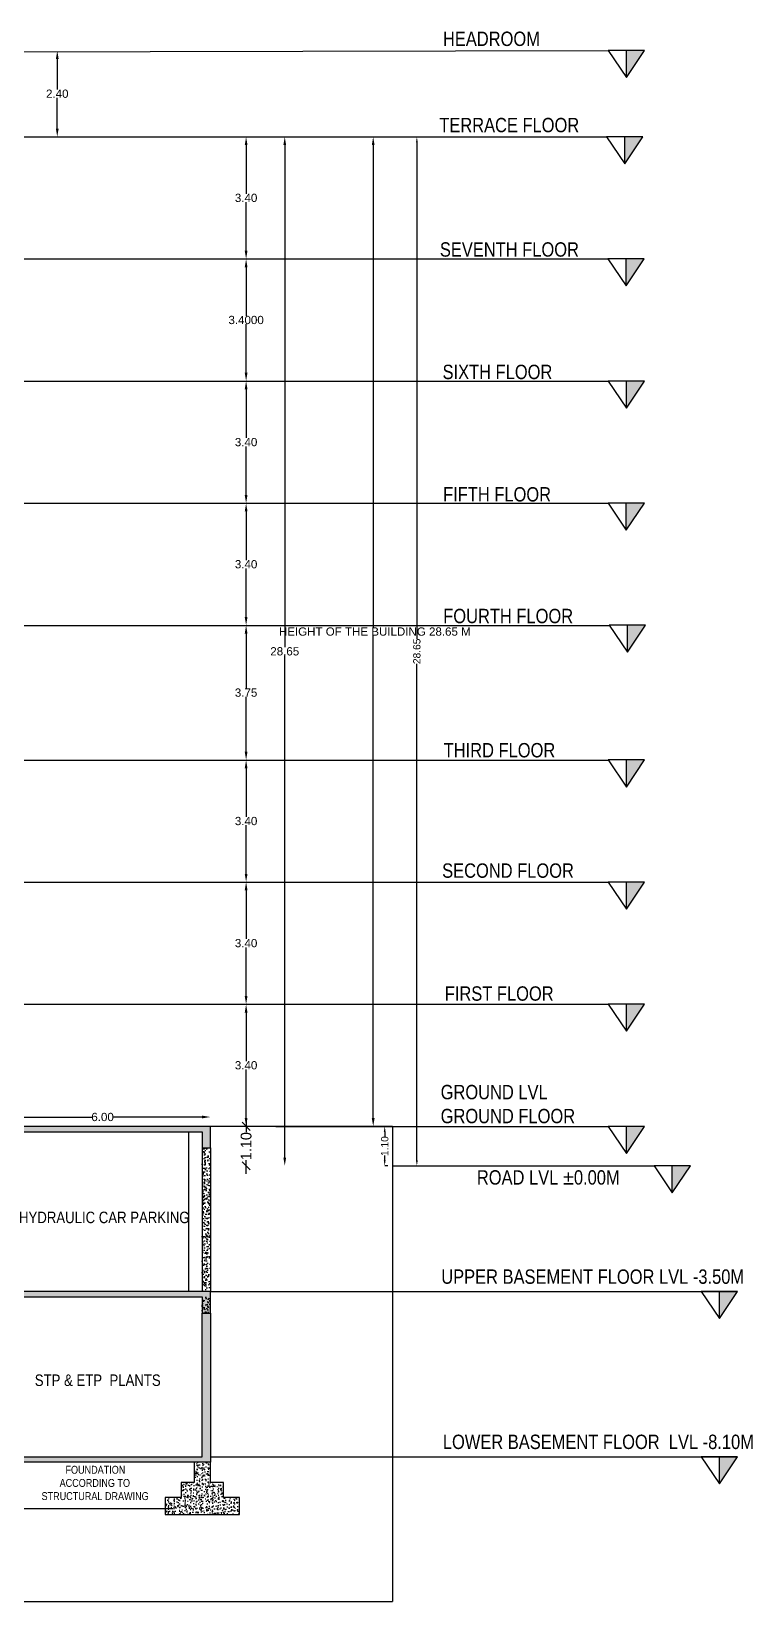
# Model space of a CAD drawing. Header units: metres. Extents: x -38 to 401, y 28 to 287.
# Drawn here: x 380.94 to 401, y 232.93 to 276.65 of the extents above; entities that cross this region are included whole.
import ezdxf

# ---------------------------------------------------------------- set-up
doc = ezdxf.new("R2010")
doc.units = ezdxf.units.M
doc.layers.add('BLK_1_HT_OF_BLDG', color=4, linetype='Continuous', lineweight=30)
doc.layers.add('BLK_1_PLINTH_HEIGHT', color=4, linetype='Continuous', lineweight=30)
doc.styles.get("Standard").update_dxf_attribs({"font": 'arial.ttf'})
doc.styles.add('UNCO', font='CALIST.TTF', dxfattribs={"height": 0.23})
doc.dimstyles.get("Standard").update_dxf_attribs({"dimtxt": 0.18, "dimasz": 0.18, "dimexe": 0.18, "dimexo": 0.0625, "dimgap": 0.09, "dimtad": 0, "dimtih": 1, "dimtoh": 1, "dimdec": 4, "dimzin": 0, "dimdsep": 46, "dimtxsty": 'Standard', "dimcen": 0.09, "dimadec": 0, "dimazin": 0, "dimtfac": 1, "dimtdec": 4, "dimtofl": 0, "dimtmove": 0, "dimatfit": 3, "dimfxl": 0, "dimtolj": 1, "dimtzin": 0, "dimarcsym": 0})
doc.dimstyles.new('STANDARD$0', dxfattribs={"dimtxt": 7, "dimasz": 3, "dimexe": 3, "dimexo": 1, "dimgap": 1.5, "dimtad": 1, "dimdec": 1, "dimzin": 1, "dimdsep": 46, "dimlunit": 4, "dimtxsty": 'Standard', "dimblk": 'OBLIQUE', "dimcen": 0.09375, "dimdle": 1, "dimclrd": 8, "dimclre": 8, "dimclrt": 7, "dimadec": 1, "dimazin": 0, "dimtfac": 1, "dimtdec": 1, "dimtix": 1, "dimtmove": 2, "dimatfit": 3, "dimldrblk": 'ARCHTICK', "dimfxl": 0, "dimfrac": 2, "dimtolj": 1, "dimtzin": 0, "dimarcsym": 0})

# ---------------------------------------------------------------- blocks, each defined once
blk = doc.blocks.new('*D100')
at = {"color": 0, "lineweight": -2}
for p, q in [((386.911, 249.336), (386.911, 247.983)), ((386.911, 246.396), (386.911, 247.748))]:
    blk.add_line(p, q, dxfattribs=at)
at = {"color": 0}
for points in [[(386.873, 249.336), (386.95, 249.336), (386.911, 249.566)], [(386.873, 246.396), (386.95, 246.396), (386.911, 246.166)]]:
    blk.add_solid(points, dxfattribs=at)
at = {"layer": 'Defpoints', "color": 0}
for p in [(386.306, 249.566), (386.911, 249.566), (386.306, 246.166)]:
    blk.add_point(p, dxfattribs=at)
at = {"color": 0, "lineweight": 25, "insert": (386.911, 247.866), "char_height": 0.23, "attachment_point": 5}
blk.add_mtext('\\A1;3.40', dxfattribs=at)
blk = doc.blocks.new('*D101')
at = {"color": 0, "lineweight": -2}
for p, q in [((386.911, 252.736), (386.911, 251.383)), ((386.911, 249.796), (386.911, 251.148))]:
    blk.add_line(p, q, dxfattribs=at)
at = {"color": 0}
for points in [[(386.873, 252.736), (386.95, 252.736), (386.911, 252.966)], [(386.873, 249.796), (386.95, 249.796), (386.911, 249.566)]]:
    blk.add_solid(points, dxfattribs=at)
at = {"layer": 'Defpoints', "color": 0}
for p in [(386.306, 252.966), (386.911, 252.966), (386.306, 249.566)]:
    blk.add_point(p, dxfattribs=at)
at = {"color": 0, "lineweight": 25, "insert": (386.911, 251.266), "char_height": 0.23, "attachment_point": 5}
blk.add_mtext('\\A1;3.40', dxfattribs=at)
blk = doc.blocks.new('*D102')
at = {"color": 0, "lineweight": -2}
for p, q in [((386.911, 256.136), (386.911, 254.783)), ((386.911, 253.196), (386.911, 254.548))]:
    blk.add_line(p, q, dxfattribs=at)
at = {"color": 0}
for points in [[(386.873, 256.136), (386.95, 256.136), (386.911, 256.366)], [(386.873, 253.196), (386.95, 253.196), (386.911, 252.966)]]:
    blk.add_solid(points, dxfattribs=at)
at = {"layer": 'Defpoints', "color": 0}
for p in [(386.306, 256.366), (386.911, 256.366), (386.306, 252.966)]:
    blk.add_point(p, dxfattribs=at)
at = {"color": 0, "lineweight": 25, "insert": (386.911, 254.666), "char_height": 0.23, "attachment_point": 5}
blk.add_mtext('\\A1;3.40', dxfattribs=at)
blk = doc.blocks.new('*D103')
at = {"color": 0, "lineweight": -2}
for p, q in [((386.911, 259.886), (386.911, 258.358)), ((386.911, 256.596), (386.911, 258.123))]:
    blk.add_line(p, q, dxfattribs=at)
at = {"color": 0}
for points in [[(386.873, 259.886), (386.95, 259.886), (386.911, 260.116)], [(386.873, 256.596), (386.95, 256.596), (386.911, 256.366)]]:
    blk.add_solid(points, dxfattribs=at)
at = {"layer": 'Defpoints', "color": 0}
for p in [(386.306, 260.116), (386.911, 260.116), (386.306, 256.366)]:
    blk.add_point(p, dxfattribs=at)
at = {"color": 0, "lineweight": 25, "insert": (386.911, 258.241), "char_height": 0.23, "attachment_point": 5}
blk.add_mtext('\\A1;3.75', dxfattribs=at)
blk = doc.blocks.new('*D104')
at = {"color": 0, "lineweight": -2}
for p, q in [((386.911, 263.286), (386.911, 261.933)), ((386.911, 260.346), (386.911, 261.698))]:
    blk.add_line(p, q, dxfattribs=at)
at = {"color": 0}
for points in [[(386.873, 263.286), (386.95, 263.286), (386.911, 263.516)], [(386.873, 260.346), (386.95, 260.346), (386.911, 260.116)]]:
    blk.add_solid(points, dxfattribs=at)
at = {"layer": 'Defpoints', "color": 0}
for p in [(386.306, 263.516), (386.911, 263.516), (386.306, 260.116)]:
    blk.add_point(p, dxfattribs=at)
at = {"color": 0, "lineweight": 25, "insert": (386.911, 261.816), "char_height": 0.23, "attachment_point": 5}
blk.add_mtext('\\A1;3.40', dxfattribs=at)
blk = doc.blocks.new('*D105')
at = {"color": 0, "lineweight": -2}
for p, q in [((386.911, 266.686), (386.911, 265.333)), ((386.911, 263.746), (386.911, 265.098))]:
    blk.add_line(p, q, dxfattribs=at)
at = {"color": 0}
for points in [[(386.873, 266.686), (386.95, 266.686), (386.911, 266.916)], [(386.873, 263.746), (386.95, 263.746), (386.911, 263.516)]]:
    blk.add_solid(points, dxfattribs=at)
at = {"layer": 'Defpoints', "color": 0}
for p in [(386.306, 266.916), (386.911, 266.916), (386.306, 263.516)]:
    blk.add_point(p, dxfattribs=at)
at = {"color": 0, "lineweight": 25, "insert": (386.911, 265.216), "char_height": 0.23, "attachment_point": 5}
blk.add_mtext('\\A1;3.40', dxfattribs=at)
blk = doc.blocks.new('*D106')
at = {"color": 0, "lineweight": -2}
for p, q in [((386.911, 270.086), (386.911, 268.733)), ((386.911, 267.146), (386.911, 268.498))]:
    blk.add_line(p, q, dxfattribs=at)
at = {"color": 0}
for points in [[(386.873, 270.086), (386.95, 270.086), (386.911, 270.316)], [(386.873, 267.146), (386.95, 267.146), (386.911, 266.916)]]:
    blk.add_solid(points, dxfattribs=at)
at = {"layer": 'Defpoints', "color": 0}
for p in [(386.306, 270.316), (386.911, 270.316), (386.306, 266.916)]:
    blk.add_point(p, dxfattribs=at)
at = {"color": 0, "lineweight": 25, "insert": (386.911, 268.616), "char_height": 0.23, "attachment_point": 5}
blk.add_mtext('\\A1;3.4000', dxfattribs=at)
blk = doc.blocks.new('*D107')
at = {"color": 0, "lineweight": -2}
for p, q in [((386.911, 273.486), (386.911, 272.133)), ((386.911, 270.546), (386.911, 271.898))]:
    blk.add_line(p, q, dxfattribs=at)
at = {"color": 0}
for points in [[(386.873, 273.486), (386.95, 273.486), (386.911, 273.716)], [(386.873, 270.546), (386.95, 270.546), (386.911, 270.316)]]:
    blk.add_solid(points, dxfattribs=at)
at = {"layer": 'Defpoints', "color": 0}
for p in [(386.306, 273.716), (386.911, 273.716), (386.306, 270.316)]:
    blk.add_point(p, dxfattribs=at)
at = {"color": 0, "lineweight": 25, "insert": (386.911, 272.016), "char_height": 0.23, "attachment_point": 5}
blk.add_mtext('\\A1;3.40', dxfattribs=at)
blk = doc.blocks.new('*D110')
at = {"color": 0, "lineweight": -2}
for p, q in [((381.656, 275.886), (381.656, 275.033)), ((381.656, 273.946), (381.656, 274.798))]:
    blk.add_line(p, q, dxfattribs=at)
at = {"color": 0}
for points in [[(381.618, 275.886), (381.695, 275.886), (381.656, 276.116)], [(381.618, 273.946), (381.695, 273.946), (381.656, 273.716)]]:
    blk.add_solid(points, dxfattribs=at)
at = {"layer": 'Defpoints', "color": 0}
for p in [(381.315, 276.116), (381.656, 276.116), (381.315, 273.716)]:
    blk.add_point(p, dxfattribs=at)
at = {"color": 0, "lineweight": 25, "insert": (381.656, 274.916), "char_height": 0.23, "attachment_point": 5}
blk.add_mtext('\\A1;2.40', dxfattribs=at)
blk = doc.blocks.new('*D114')
at = {"color": 0, "lineweight": -2}
for p, q in [((380.147, 246.426), (382.618, 246.426)), ((385.687, 246.426), (383.216, 246.426))]:
    blk.add_line(p, q, dxfattribs=at)
at = {"color": 0}
for points in [[(380.147, 246.464), (380.147, 246.388), (379.917, 246.426)], [(385.687, 246.464), (385.687, 246.388), (385.917, 246.426)]]:
    blk.add_solid(points, dxfattribs=at)
at = {"layer": 'Defpoints', "color": 0}
for p in [(379.917, 246.166), (385.917, 246.426), (385.917, 246.166)]:
    blk.add_point(p, dxfattribs=at)
at = {"color": 0, "lineweight": 25, "insert": (382.917, 246.426), "char_height": 0.23, "attachment_point": 5}
blk.add_mtext('\\A1;6.00', dxfattribs=at)
blk = doc.blocks.new('EER')
h = blk.add_hatch(color=4)
h.dxf.hatch_style = 1
h.paths.add_polyline_path([(332.27, -89.71), (332.523, -89.71), (332.27, -90.086)])
blk.add_line((332.27, -90.086), (332.27, -89.71))
blk.add_lwpolyline([(332.016, -89.71), (332.27, -90.086), (332.523, -89.71), (332.016, -89.71)])
blk = doc.blocks.new('*D60')
at = {"color": 0, "lineweight": -2}
for p, q in [((390.448, 273.486), (390.448, 260.06)), ((390.448, 246.396), (390.448, 259.822))]:
    blk.add_line(p, q, dxfattribs=at)
at = {"color": 0}
for points in [[(390.409, 273.486), (390.486, 273.486), (390.448, 273.716)], [(390.409, 246.396), (390.486, 246.396), (390.448, 246.166)]]:
    blk.add_solid(points, dxfattribs=at)
at = {"layer": 'Defpoints', "color": 0}
for p in [(390.448, 273.716), (390.448, 273.716), (390.982, 246.166)]:
    blk.add_point(p, dxfattribs=at)
at = {"color": 0, "lineweight": 25, "insert": (390.448, 259.941), "char_height": 0.23, "attachment_point": 5}
blk.add_mtext('\\A1; HEIGHT OF THE BUILDING 28.65 M', dxfattribs=at)
blk = doc.blocks.new('*D61')
at = {"color": 0, "lineweight": -2}
for p, q in [((387.986, 273.486), (387.986, 259.508)), ((387.986, 245.296), (387.986, 259.273))]:
    blk.add_line(p, q, dxfattribs=at)
at = {"color": 0}
for points in [[(387.948, 273.486), (388.024, 273.486), (387.986, 273.716)], [(387.948, 245.296), (388.024, 245.296), (387.986, 245.066)]]:
    blk.add_solid(points, dxfattribs=at)
at = {"layer": 'Defpoints', "color": 0}
for p in [(388.02, 273.716), (387.986, 245.066), (388.02, 245.066)]:
    blk.add_point(p, dxfattribs=at)
at = {"color": 0, "lineweight": 25, "insert": (387.986, 259.391), "char_height": 0.23, "attachment_point": 5}
blk.add_mtext('\\A1;28.65', dxfattribs=at)
blk = doc.blocks.new('_Oblique')
at = {"color": 0, "linetype": 'ByBlock', "lineweight": -2}
blk.add_line((-0.5, -0.5), (0.5, 0.5), dxfattribs=at)
blk = doc.blocks.new('*D816')
at = {"layer": 'BLK_1_HT_OF_BLDG', "color": 0, "lineweight": -2}
for p, q in [((391.574, 273.716), (391.663, 273.716)), ((391.663, 273.563), (391.663, 259.738)), ((391.663, 245.218), (391.663, 259.043)), ((391.574, 245.066), (391.663, 245.066))]:
    blk.add_line(p, q, dxfattribs=at)
at = {"layer": 'BLK_1_HT_OF_BLDG', "color": 0}
for points in [[(391.638, 273.563), (391.688, 273.563), (391.663, 273.716)], [(391.638, 245.218), (391.688, 245.218), (391.663, 245.066)]]:
    blk.add_solid(points, dxfattribs=at)
at = {"layer": 'Defpoints', "color": 0}
for p in [(390.982, 273.716), (391.663, 273.716), (390.982, 245.066)]:
    blk.add_point(p, dxfattribs=at)
at = {"layer": 'BLK_1_HT_OF_BLDG', "color": 0, "insert": (391.663, 259.391), "char_height": 0.2032, "attachment_point": 5, "rotation": 90}
blk.add_mtext('\\A1;28.65', dxfattribs=at)
blk = doc.blocks.new('*D819')
at = {"layer": 'BLK_1_PLINTH_HEIGHT', "color": 0, "lineweight": -2}
for p, q in [((390.857, 246.166), (390.768, 246.166)), ((390.768, 246.013), (390.768, 245.872)), ((390.768, 245.218), (390.768, 245.359)), ((390.857, 245.066), (390.768, 245.066))]:
    blk.add_line(p, q, dxfattribs=at)
at = {"layer": 'BLK_1_PLINTH_HEIGHT', "color": 0}
for points in [[(390.742, 246.013), (390.793, 246.013), (390.768, 246.166)], [(390.742, 245.218), (390.793, 245.218), (390.768, 245.066)]]:
    blk.add_solid(points, dxfattribs=at)
at = {"layer": 'Defpoints', "color": 0}
for p in [(390.982, 246.166), (390.768, 245.066), (390.982, 245.066)]:
    blk.add_point(p, dxfattribs=at)
at = {"layer": 'BLK_1_PLINTH_HEIGHT', "color": 0, "lineweight": 30, "insert": (390.768, 245.616), "char_height": 0.2032, "attachment_point": 5, "rotation": 90}
blk.add_mtext('\\A1;1.10', dxfattribs=at)

msp = doc.modelspace()

# ---------------------------------------------------------------- hatches: boundary and pattern name
at = {"lineweight": 25}
h = msp.add_hatch(dxfattribs=at)
h.set_pattern_fill('AR-CONC', scale=0.03)
h.set_pattern_definition([(50, (-2424.07189, 2561.1985), (0.215178055, -0.0188256405), [0.0225, -0.2475]), (355, (-2424.07189, 2561.1985), (-0.0416254, 0.22565764), [0.018, -0.198]), (100.4514445, (-2424.05396, 2561.19694), (0.173552654, 0.206831997), [0.019122058, -0.210342634]), (46.1842, (-2424.0719, 2561.2585), (0.3201724, -0.049655784), [0.03375, -0.37125]), (96.635635, (-2424.0452, 2561.25437), (0.280398584, 0.29223558), [0.028683103, -0.315514128]), (351.184164, (-2424.0719, 2561.2585), (0.280398584, 0.29223558), [0.027, -0.297]), (21, (-2424.04189, 2561.2435), (0.179072116, -0.120785667), [0.0225, -0.2475]), (326, (-2424.04189, 2561.2435), (0.0729946, 0.217545014), [0.018, -0.198]), (71.451445, (-2424.02697, 2561.23344), (0.252066713, 0.096759346), [0.019122057, -0.210342634]), (37.5, (-2424.07189, 2561.19851), (0.0036479566, 0.0998681561), [0, -0.1956, 0, -0.201, 0, -0.19875]), (7.5, (-2424.07189, 2561.19851), (0.0789208612, 0.1183235136), [0, -0.1146, 0, -0.1911, 0, -0.07575]), (327.5, (-2424.13879, 2561.19851), (0.1601467309, -0.0067664615), [0, -0.075, 0, -0.234, 0, -0.3105]), (317.5, (-2424.16879, 2561.1985), (0.174955851, 0.0300314947), [0, -0.0975, 0, -0.1554, 0, -0.2205])])
h.paths.add_polyline_path([(332.42718, 246.1657), (332.42718, 246.0157), (385.68718, 246.0157), (385.68718, 245.5657), (385.91718, 245.5657), (385.91718, 246.1657)])
h = msp.add_hatch(dxfattribs=at)
h.set_pattern_fill('AR-CONC', scale=0.03)
h.set_pattern_definition([(50, (-2172.58521, 2561.1985), (0.215178055, -0.0188256405), [0.0225, -0.2475]), (355, (-2172.5852, 2561.1985), (-0.0416254, 0.22565764), [0.018, -0.198]), (100.4514445, (-2172.56728, 2561.19694), (0.173552654, 0.206831997), [0.019122058, -0.210342634]), (46.1842, (-2172.5852, 2561.2585), (0.3201724, -0.049655784), [0.03375, -0.37125]), (96.635635, (-2172.55853, 2561.25437), (0.280398584, 0.29223558), [0.028683103, -0.315514128]), (351.184164, (-2172.5852, 2561.2585), (0.280398584, 0.29223558), [0.027, -0.297]), (21, (-2172.55521, 2561.2435), (0.179072116, -0.120785667), [0.0225, -0.2475]), (326, (-2172.5552, 2561.2435), (0.0729946, 0.217545014), [0.018, -0.198]), (71.451445, (-2172.54029, 2561.23344), (0.252066713, 0.096759346), [0.019122057, -0.210342634]), (37.5, (-2172.58521, 2561.19851), (0.0036479566, 0.0998681561), [0, -0.1956, 0, -0.201, 0, -0.19875]), (7.5, (-2172.58521, 2561.19851), (0.0789208612, 0.1183235136), [0, -0.1146, 0, -0.1911, 0, -0.07575]), (327.5, (-2172.65211, 2561.19851), (0.1601467309, -0.0067664615), [0, -0.075, 0, -0.234, 0, -0.3105]), (317.5, (-2172.68211, 2561.1985), (0.174955851, 0.0300314947), [0, -0.0975, 0, -0.1554, 0, -0.2205])])
h.paths.add_polyline_path([(385.91718, 245.5657), (385.68718, 245.5657), (385.68718, 241.5657), (385.91718, 241.5657)])
h = msp.add_hatch(dxfattribs=at)
h.set_pattern_fill('AR-CONC', scale=0.03)
h.set_pattern_definition([(50, (-2172.58521, 2647.86946), (0.215178055, -0.0188256405), [0.0225, -0.2475]), (355, (-2172.5852, 2647.86946), (-0.0416254, 0.22565764), [0.018, -0.198]), (100.4514445, (-2172.56728, 2647.8679), (0.173552654, 0.206831997), [0.019122058, -0.210342634]), (46.1842, (-2172.5852, 2647.92946), (0.3201724, -0.049655784), [0.03375, -0.37125]), (96.635635, (-2172.55853, 2647.92532), (0.280398584, 0.29223558), [0.028683103, -0.315514128]), (351.184164, (-2172.5852, 2647.92946), (0.280398584, 0.29223558), [0.027, -0.297]), (21, (-2172.55521, 2647.91446), (0.179072116, -0.120785667), [0.0225, -0.2475]), (326, (-2172.5552, 2647.91446), (0.0729946, 0.217545014), [0.018, -0.198]), (71.451445, (-2172.54029, 2647.9044), (0.252066713, 0.096759346), [0.019122057, -0.210342634]), (37.5, (-2172.58521, 2647.86946), (0.0036479566, 0.0998681561), [0, -0.1956, 0, -0.201, 0, -0.19875]), (7.5, (-2172.58521, 2647.86946), (0.0789208612, 0.1183235136), [0, -0.1146, 0, -0.1911, 0, -0.07575]), (327.5, (-2172.65211, 2647.86946), (0.1601467309, -0.0067664615), [0, -0.075, 0, -0.234, 0, -0.3105]), (317.5, (-2172.68211, 2647.86946), (0.174955851, 0.0300314947), [0, -0.0975, 0, -0.1554, 0, -0.2205])])
h.paths.add_polyline_path([(385.68718, 240.9657), (385.91718, 240.9657), (385.91718, 236.8157), (332.65718, 236.8157), (332.65718, 235.0157), (329.19718, 235.0157), (329.19718, 241.4157), (317.01718, 241.4157), (317.01718, 241.5657), (329.42718, 241.5657), (329.42718, 235.1657), (332.42718, 235.1657), (332.42718, 236.9657), (385.68718, 236.9657)])
h = msp.add_hatch(dxfattribs=at)
h.set_pattern_fill('AR-CONC', scale=0.03)
h.set_pattern_definition([(50, (-2424.07189, 2556.5985), (0.215178055, -0.0188256405), [0.0225, -0.2475]), (355, (-2424.07189, 2556.5985), (-0.0416254, 0.22565764), [0.018, -0.198]), (100.4514445, (-2424.05396, 2556.59694), (0.173552654, 0.206831997), [0.019122058, -0.210342634]), (46.1842, (-2424.0719, 2556.6585), (0.3201724, -0.049655784), [0.03375, -0.37125]), (96.635635, (-2424.0452, 2556.65437), (0.280398584, 0.29223558), [0.028683103, -0.315514128]), (351.184164, (-2424.0719, 2556.6585), (0.280398584, 0.29223558), [0.027, -0.297]), (21, (-2424.04189, 2556.6435), (0.179072116, -0.120785667), [0.0225, -0.2475]), (326, (-2424.04189, 2556.6435), (0.0729946, 0.217545014), [0.018, -0.198]), (71.451445, (-2424.02697, 2556.63344), (0.252066713, 0.096759346), [0.019122057, -0.210342634]), (37.5, (-2424.07189, 2556.59851), (0.0036479566, 0.0998681561), [0, -0.1956, 0, -0.201, 0, -0.19875]), (7.5, (-2424.07189, 2556.59851), (0.0789208612, 0.1183235136), [0, -0.1146, 0, -0.1911, 0, -0.07575]), (327.5, (-2424.13879, 2556.59851), (0.1601467309, -0.0067664615), [0, -0.075, 0, -0.234, 0, -0.3105]), (317.5, (-2424.16879, 2556.5985), (0.174955851, 0.0300314947), [0, -0.0975, 0, -0.1554, 0, -0.2205])])
h.paths.add_polyline_path([(332.42718, 241.5657), (332.42718, 241.4157), (385.68718, 241.4157), (385.68718, 240.9657), (385.91718, 240.9657), (385.91718, 241.5657)])
h = msp.add_hatch(dxfattribs=at)
h.set_pattern_fill('AR-CONC', scale=0.03)
h.set_pattern_definition([(50, (-1514.40177, 1453.31457), (0.215178055, -0.01882564), [0.0225, -0.2475]), (355, (-1514.40177, 1453.31457), (-0.0416254, 0.22565764), [0.018, -0.198]), (100.451444, (-1514.38384, 1453.313), (0.173552654, 0.206831997), [0.019122058, -0.210342634]), (46.1842, (-1514.40177, 1453.37457), (0.3201724, -0.049655784), [0.03375, -0.37125]), (96.635635, (-1514.3751, 1453.37043), (0.280398584, 0.29223558), [0.028683103, -0.31551413]), (351.184164, (-1514.40177, 1453.37457), (0.280398584, 0.29223558), [0.027, -0.297]), (21, (-1514.37177, 1453.35957), (0.179072116, -0.120785667), [0.0225, -0.2475]), (326, (-1514.37177, 1453.35957), (0.0729946, 0.217545014), [0.018, -0.198]), (71.451445, (-1514.35685, 1453.3495), (0.252066713, 0.096759346), [0.019122057, -0.210342634]), (37.5, (-1514.40177, 1453.31457), (0.0036479566, 0.0998681561), [0, -0.1956, 0, -0.201, 0, -0.19875]), (7.5, (-1514.40177, 1453.31457), (0.078920861, 0.1183235136), [0, -0.1146, 0, -0.1911, 0, -0.07575]), (327.5, (-1514.46867, 1453.31457), (0.1601467309, -0.0067664615), [0, -0.075, 0, -0.234, 0, -0.3105]), (317.5, (-1514.49867, 1453.31457), (0.174955851, 0.030031495), [0, -0.0975, 0, -0.1554, 0, -0.2205])])
h.paths.add_polyline_path([(385.68718, 240.9657), (385.91718, 240.9657), (385.91718, 241.4157), (385.68718, 241.4157)])
h = msp.add_hatch(dxfattribs=at)
h.set_pattern_fill('AR-CONC', scale=0.03)
h.set_pattern_definition([(50, (-2752.38955, -118.20962), (0.215178055, -0.01882564), [0.0225, -0.2475]), (355, (-2752.38955, -118.20962), (-0.0416254, 0.22565764), [0.018, -0.198]), (100.4514445, (-2752.37162, -118.2112), (0.173552654, 0.206831997), [0.019122058, -0.210342634]), (46.1842, (-2752.38955, -118.14962), (0.3201724, -0.049655784), [0.03375, -0.37125]), (96.635635, (-2752.36287, -118.15376), (0.280398584, 0.29223558), [0.028683103, -0.315514128]), (351.184164, (-2752.38955, -118.14962), (0.280398584, 0.29223558), [0.027, -0.297]), (21, (-2752.35955, -118.16462), (0.179072116, -0.120785667), [0.0225, -0.2475]), (326, (-2752.35955, -118.16462), (0.0729946, 0.217545014), [0.018, -0.198]), (71.451445, (-2752.34463, -118.17469), (0.252066713, 0.096759346), [0.019122057, -0.210342634]), (37.5, (-2752.38955, -118.20962), (0.0036479566, 0.0998681561), [0, -0.1956, 0, -0.201, 0, -0.19875]), (7.5, (-2752.38955, -118.20962), (0.0789208612, 0.1183235136), [0, -0.1146, 0, -0.1911, 0, -0.07575]), (327.5, (-2752.45645, -118.20962), (0.1601467309, -0.0067664615), [0, -0.075, 0, -0.234, 0, -0.3105]), (317.5, (-2752.48645, -118.20962), (0.174955851, 0.030031495), [0, -0.0975, 0, -0.1554, 0, -0.2205])])
h.paths.add_polyline_path([(386.72783, 235.83534), (386.27982, 235.83534), (386.27982, 236.25429), (385.91718, 236.25429), (385.91718, 236.8157), (385.69218, 236.8157), (385.69218, 235.35861), (386.72783, 235.35861)])
h.paths.add_polyline_path([(385.69218, 236.8157), (385.46718, 236.8157), (385.46718, 236.25429), (385.10454, 236.25429), (385.10454, 235.83534), (384.65653, 235.83534), (384.65653, 235.35861), (385.69218, 235.35861)])

# ---------------------------------------------------------------- linework, layer by layer
at = {"color": 7, "lineweight": 25}
for p, q in [((367.68718, 276.0657), (396.98743, 276.1157)), ((379.91718, 273.7157), (396.93894, 273.7157)), ((379.91718, 270.3157), (396.97827, 270.3157)), ((379.91718, 266.9157), (396.97813, 266.9157)), ((379.91718, 263.5157), (396.98333, 263.5157)), ((379.91718, 260.1157), (397.01391, 260.1157)), ((379.91718, 256.3657), (396.98743, 256.3657)), ((379.91718, 252.9657), (396.9987, 252.9657)), ((379.91718, 249.5657), (396.98554, 249.5657)), ((390.98153, 246.1657), (385.91718, 246.1657)), ((386.91148, 246.3907), (386.91148, 246.00258)), ((387.73493, 246.1657), (396.98743, 246.1657)), ((390.98153, 246.1657), (390.98153, 232.93441)), ((385.31718, 241.5657), (385.31718, 246.0157)), ((385.68718, 245.5657), (385.68718, 241.5657)), ((385.91718, 245.5657), (385.91718, 241.5657)), ((386.91148, 244.8407), (386.91148, 245.22882)), ((390.98153, 245.0657), (398.26343, 245.0657)), ((385.91718, 241.5657), (400.58807, 241.5657)), ((385.91718, 236.9657), (400.58807, 236.9657)), ((310.2575, 232.93441), (390.98153, 232.93441))]:
    msp.add_line(p, q, dxfattribs=at)
for points in [[(332.42718, 246.1657), (332.42718, 246.0157), (385.68718, 246.0157), (385.68718, 245.5657), (385.91718, 245.5657), (385.91718, 246.1657)], [(385.68718, 240.9657), (385.91718, 240.9657), (385.91718, 236.8157), (332.65718, 236.8157), (332.65718, 235.0157), (329.19718, 235.0157), (329.19718, 241.4157), (317.01718, 241.4157), (317.01718, 241.5657), (329.42718, 241.5657), (329.42718, 235.1657), (332.42718, 235.1657), (332.42718, 236.9657), (385.68718, 236.9657)], [(332.42718, 241.5657), (332.42718, 241.4157), (385.68718, 241.4157), (385.68718, 240.9657), (385.91718, 240.9657), (385.91718, 241.5657)]]:
    msp.add_lwpolyline(points, close=True, dxfattribs=at)
for points in [[(385.68718, 241.4157), (385.68718, 240.9657), (385.91718, 240.9657), (385.91718, 241.4157)], [(385.46718, 236.8157), (385.46718, 236.25429), (385.10454, 236.25429), (385.10454, 235.83534), (384.65653, 235.83534), (384.65653, 235.35861), (386.72783, 235.35861), (386.72783, 235.83534), (386.27982, 235.83534), (386.27982, 236.25429), (385.91718, 236.25429), (385.91718, 236.8157)]]:
    msp.add_lwpolyline(points, dxfattribs=at)

# ---------------------------------------------------------------- block references
at = {"color": 7, "lineweight": 25, "xscale": 2, "yscale": 2, "zscale": 2}
for p in [(-267.04557, 455.53635), (-267.09405, 453.13635), (-267.05472, 449.73635), (-267.04557, 446.33635), (-267.04966, 442.93635), (-267.01908, 439.53635), (-267.04557, 435.78635), (-267.04557, 432.38635), (-267.04746, 428.98635), (-267.04557, 425.58635), (-265.76956, 424.48635), (-264.45834, 420.98635), (-264.45834, 416.38635)]:
    msp.add_blockref('EER', p, dxfattribs=at)
at = {"color": 7, "lineweight": 25, "xscale": 0.225, "yscale": 0.225, "zscale": 0.225}
for p, rotation in [((386.91148, 246.1657), 90), ((386.91148, 245.0657), 270)]:
    msp.add_blockref('_Oblique', p, dxfattribs=dict(at, rotation=rotation))

# ---------------------------------------------------------------- texts
at = {"color": 7, "lineweight": 25, "attachment_point": 1}
for s, insert, char_height, width in [('{\\fArial Narrow|b0|i0|c0|p34;HEADROOM  }', (392.38879, 276.64605), 0.4, 7.3147731), ('{\\fArial Narrow|b0|i0|c0|p34;TERRACE FLOOR }', (392.28599, 274.24451), 0.4, 7.3147731), ('{\\fArial Narrow|b0|i0|c0|p34;SEVENTH FLOOR  }', (392.30351, 270.78052), 0.4, 7.3147731), ('{\\fArial Narrow|b0|i0|c0|p34;SIXTH FLOOR  }', (392.37769, 267.37124), 0.4, 7.3147731), ('{\\fArial Narrow|b0|i0|c0|p34;FIFTH FLOOR}', (392.39309, 263.9639), 0.4, 7.3147731), ('{\\fArial Narrow|b0|i0|c0|p34;FOURTH FLOOR }', (392.39662, 260.5754), 0.4, 7.3147731), ('{\\fArial Narrow|b0|i0|c0|p34;THIRD FLOOR }', (392.40898, 256.83908), 0.4, 7.3147731), ('{\\fArial Narrow|b0|i0|c0|p34;SECOND FLOOR }', (392.36656, 253.48731), 0.4, 7.3147731), ('{\\fArial Narrow|b0|i0|c0|p34;FIRST FLOOR }', (392.43934, 250.06451), 0.4, 7.3147731), ('{\\fArial Narrow|b0|i0|c0|p34;GROUND LVL\\PGROUND FLOOR \\P }', (392.32503, 247.32028), 0.4, 10.3278008), ('{\\fArial Narrow|b0|i0|c0|p34;ROAD LVL %%P0.00M}', (393.33265, 244.94458), 0.4, 7.3147731), ('{\\fArial Narrow|b0|i0|c0|p34;\\W5.5449;  \\W1;HYDRAULIC CAR PARKING }', (379.46203, 243.79109), 0.32, 6.9552799), ('{\\fArial Narrow|b0|i0|c0|p34;UPPER BASEMENT FLOOR LVL -3.50M}', (392.34186, 242.18223), 0.4, 8.9426897), ('{\\fArial Narrow|b0|i0|c0|p34;\\W8.55186;  \\W1;STP & ETP  PLANTS}', (379.28719, 239.25801), 0.32, 6.9552799), ('{\\fArial Narrow|b0|i0|c0|p34;LOWER BASEMENT FLOOR  LVL -8.10M}', (392.38553, 237.58223), 0.4, 9.403238), ('{\\fArial Narrow|b0|i0|c0|p34;\\W5.19688;  \\W1;FOUNDATION\\P{\\W8.071496; }ACCORDING TO \\P{\\W0.896978; }STRUCTURAL DRAWING}', (381.15621, 236.71474), 0.22, 3.0805669)]:
    msp.add_mtext(s, dxfattribs=dict(at, insert=insert, char_height=char_height, width=width))
at = {"color": 7, "lineweight": 25, "insert": (386.91148, 245.6157), "char_height": 0.3, "attachment_point": 5, "rotation": 90, "style": 'UNCO'}
msp.add_mtext('\\A1;1.10', dxfattribs=at)

# ---------------------------------------------------------------- dimensions: what is measured, and where the dimension line sits
at = {"color": 7, "lineweight": 25}
for base, p1, p2, text, picture, middle in [((381.65617, 276.1157), (381.31538, 273.7157), (381.31538, 276.1157), '2.40', '*D110', (381.65617, 274.9157)), ((386.91148, 273.7157), (386.30648, 270.3157), (386.30648, 273.7157), '3.40', '*D107', (386.91148, 272.0157)), ((387.98592, 245.0657), (388.01975, 273.7157), (388.01975, 245.0657), '28.65', '*D61', (387.98592, 259.3907)), ((390.44766, 273.7157), (390.98153, 246.1657), (390.44766, 273.7157), ' HEIGHT OF THE BUILDING 28.65 M', '*D60', (390.44766, 259.9407)), ((386.91148, 266.9157), (386.30648, 263.5157), (386.30648, 266.9157), '3.40', '*D105', (386.91148, 265.2157)), ((386.91148, 263.5157), (386.30648, 260.1157), (386.30648, 263.5157), '3.40', '*D104', (386.91148, 261.8157)), ((386.91148, 260.1157), (386.30648, 256.3657), (386.30648, 260.1157), '3.75', '*D103', (386.91148, 258.2407)), ((386.91148, 256.3657), (386.30648, 252.9657), (386.30648, 256.3657), '3.40', '*D102', (386.91148, 254.6657)), ((386.91148, 252.9657), (386.30648, 249.5657), (386.30648, 252.9657), '3.40', '*D101', (386.91148, 251.2657)), ((386.91148, 249.5657), (386.30648, 246.1657), (386.30648, 249.5657), '3.40', '*D100', (386.91148, 247.8657))]:
    dim = msp.add_linear_dim(base=base, p1=p1, p2=p2, angle=90, text=text, dimstyle='Standard', override={"dimscale": 1, "dimtxt": 0.23, "dimasz": 0.23, "dimgap": 0, "dimse1": 1, "dimse2": 1, "dimtmove": 1}, dxfattribs=at)
    dim.commit()
    dim.dimension.update_dxf_attribs({"geometry": picture, "text_midpoint": middle})
dim = msp.add_linear_dim(base=(386.91148, 270.3157), p1=(386.30648, 266.9157), p2=(386.30648, 270.3157), angle=90, dimstyle='Standard', override={"dimscale": 1, "dimtxt": 0.23, "dimasz": 0.23, "dimgap": 0, "dimse1": 1, "dimse2": 1, "dimtmove": 1}, dxfattribs=at)
dim.commit()
dim.dimension.update_dxf_attribs({"geometry": '*D106', "text_midpoint": (386.91148, 268.6157)})
dim = msp.add_linear_dim(base=(385.91718, 246.42601), p1=(379.91718, 246.1657), p2=(385.91718, 246.1657), text='6.00', dimstyle='Standard', override={"dimscale": 1, "dimtxt": 0.23, "dimasz": 0.23, "dimgap": 0, "dimse1": 1, "dimse2": 1, "dimtmove": 1}, dxfattribs=at)
dim.commit()
dim.dimension.update_dxf_attribs({"geometry": '*D114', "text_midpoint": (382.91718, 246.42601)})
at = {"layer": 'BLK_1_HT_OF_BLDG', "color": 5}
dim = msp.add_linear_dim(base=(391.66302, 273.7157), p1=(390.98153, 245.0657), p2=(390.98153, 273.7157), angle=90, dimstyle='STANDARD$0', override={"dimscale": 0.001, "dimtxt": 203.2, "dimasz": 152.5, "dimexe": 0, "dimexo": 0, "dimgap": 2.286, "dimtad": 0, "dimtoh": 1, "dimdec": 2, "dimzin": 0, "dimlunit": 2, "dimpost": '', "dimcen": 2.286, "dimdle": 0, "dimclrd": 0, "dimclre": 0, "dimclrt": 0, "dimadec": 0, "dimtdec": 2, "dimtix": 0, "dimtofl": 0, "dimtmove": 0, "dimfxl": 89.5, "dimfxlon": 1, "dimfrac": 0}, dxfattribs=at)
dim.commit()
dim.dimension.update_dxf_attribs({"geometry": '*D816', "text_midpoint": (391.66302, 259.3907)})
at = {"layer": 'BLK_1_PLINTH_HEIGHT', "color": 7, "lineweight": 30}
dim = msp.add_linear_dim(base=(390.76761, 245.0657), p1=(390.98153, 246.1657), p2=(390.98153, 245.0657), angle=90, dimstyle='STANDARD$0', override={"dimscale": 0.001, "dimtxt": 203.2, "dimasz": 152.5, "dimexe": 0, "dimexo": 0, "dimgap": 2.286, "dimtad": 0, "dimtoh": 1, "dimdec": 2, "dimzin": 0, "dimlunit": 2, "dimpost": '', "dimcen": 2.286, "dimdle": 0, "dimclrd": 0, "dimclre": 0, "dimclrt": 0, "dimadec": 0, "dimtdec": 2, "dimtix": 0, "dimtofl": 0, "dimtmove": 0, "dimfxl": 89.5, "dimfxlon": 1, "dimfrac": 0}, dxfattribs=at)
dim.commit()
dim.dimension.update_dxf_attribs({"geometry": '*D819', "text_midpoint": (390.76761, 245.6157)})

# ---------------------------------------------------------------- leaders
at = {"color": 7, "lineweight": 25}
msp.add_leader([(380.41143, 235.52469), (384.87607, 235.52469)], dimstyle='Standard', override={"dimscale": 1, "dimtxt": 0.23, "dimasz": 0.23, "dimgap": 0, "dimse1": 1, "dimse2": 1, "dimtmove": 1}, dxfattribs=at)

doc.saveas('drawing.dxf')
